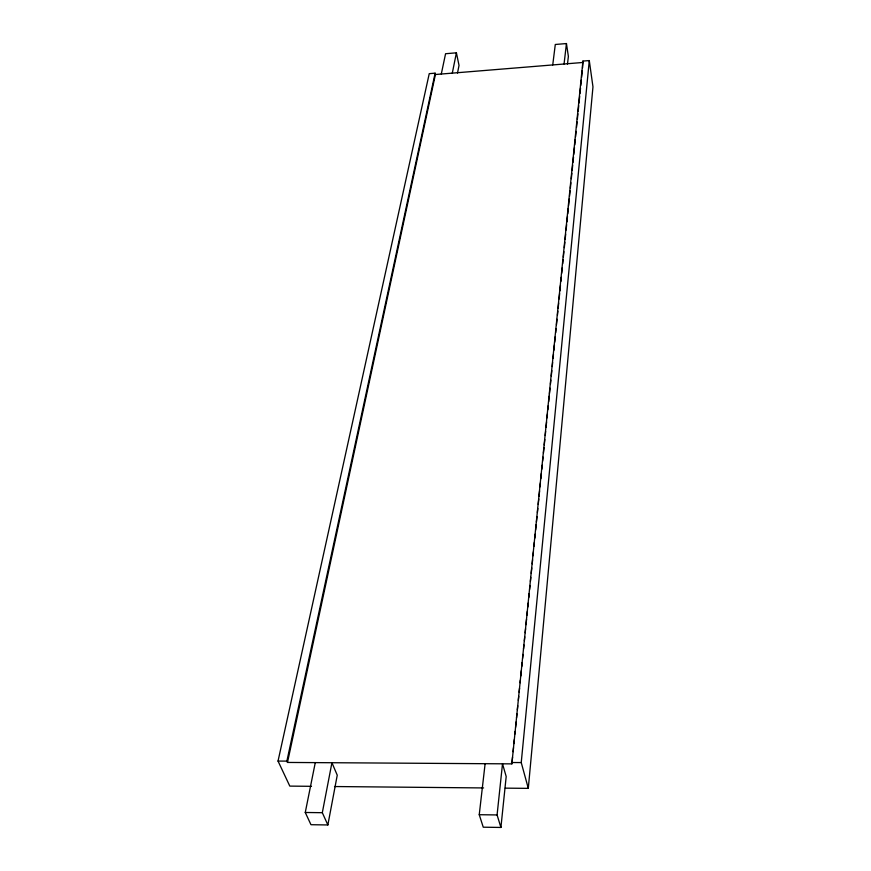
<?xml version="1.0" encoding="UTF-8"?>
<svg xmlns="http://www.w3.org/2000/svg" width="871" height="871" viewBox="0 0 871 871"><rect width="100%" height="100%" fill="white"/><g stroke="black" fill="none" stroke-linecap="round" stroke-linejoin="round"><path stroke-width="1.31" d="M505.267 788.146L528.305 788.364L592.966 86.839L589.286 60.567L582.939 61.079L511.865 763.867L287.484 762.441L286.875 761.123L435.119 73.175L429.24 73.665L278.034 761.069L289.803 786.11L311.48 786.317M528.305 788.364L521.239 762.571L589.286 60.567M511.865 763.867L512.551 757.117M513.095 751.706L513.509 747.656M513.923 743.594L514.336 739.544M514.881 734.144L515.164 731.433M515.567 727.383L516.122 721.972M516.536 717.922L516.949 713.872M517.352 709.811L517.766 705.76M518.321 700.349L518.735 696.299M519.138 692.238L519.552 688.188M520.107 682.788L520.379 680.077M520.793 676.027L521.337 670.616M521.751 666.565L522.165 662.515M522.578 658.454L522.992 654.404M523.536 648.993L523.95 644.943M524.364 640.882L524.767 636.832M525.18 632.782L525.594 628.72M526.008 624.67L526.552 619.259M526.966 615.209L527.38 611.159M527.793 607.098L528.207 603.048M528.751 597.637L529.165 593.587M529.579 589.536L529.993 585.475M530.406 581.425L530.809 577.364M531.223 573.314L531.778 567.903M532.192 563.853L532.595 559.803M533.008 555.742L533.422 551.691M533.967 546.28L534.38 542.23M534.794 538.18L535.208 534.119M535.621 530.069L536.166 524.658M536.438 521.958L536.993 516.547M537.407 512.496L537.821 508.446M538.224 504.385L538.779 498.985M539.051 496.274L539.606 490.874M540.009 486.824L540.423 482.763M540.837 478.712L541.392 473.301M541.795 469.251L542.208 465.19M542.622 461.14L543.036 457.09M543.45 453.029L543.994 447.629M544.266 444.918L544.821 439.517M545.235 435.467L545.649 431.406M546.052 427.356L546.607 421.945M547.021 417.895L547.424 413.834M547.837 409.784L548.251 405.734M548.665 401.673L549.209 396.272M549.492 393.572L550.037 388.161M550.45 384.111L550.864 380.05M551.278 376L551.822 370.589M552.236 366.539L552.65 362.488M553.063 358.427L553.466 354.377M553.88 350.316L554.435 344.916M554.707 342.216L555.252 336.805M555.665 332.755L556.079 328.694M556.493 324.643L557.037 319.232M557.451 315.182L557.865 311.132M558.137 308.421L558.692 303.021M559.106 298.96L559.65 293.56M559.922 290.86L560.478 285.448M560.88 281.398L561.294 277.337M561.708 273.287L562.263 267.876M562.666 263.826L563.08 259.776M563.352 257.065L563.907 251.665M564.321 247.604L564.865 242.203M565.137 239.503L565.693 234.092M566.106 230.042L566.651 224.631M566.923 221.931L567.478 216.52M567.75 213.82L568.306 208.419M568.578 205.708L569.264 198.958M569.536 196.247L570.08 190.847M570.363 188.147L570.908 182.736M571.322 178.686L571.866 173.275M572.149 170.574L572.693 165.163M572.966 162.463L573.521 157.063M573.793 154.352L574.479 147.602M574.751 144.891L575.306 139.491M575.579 136.791L576.123 131.379M576.537 127.329L577.092 121.918M577.364 119.218L577.909 113.807M578.192 111.107L578.736 105.707M579.008 102.996L579.694 96.246M579.977 93.535L580.522 88.134M580.794 85.434L581.349 80.023M581.621 77.323L582.307 70.562M582.579 67.862L582.939 61.079M500.912 827.45L506.193 776.529L502.513 763.813L497.08 814.94L500.912 827.45L483.253 827.2L479.246 814.712L485.114 763.704M567.489 64.073L568.371 56.375L566.444 43.55L555.295 44.486L552.737 64.933M564.06 64.008L566.444 43.55M327.866 824.957L337.251 775.19L331.927 762.724L322.314 812.697L327.866 824.957L310.969 824.706L305.264 812.48L315.28 762.615M457.504 73.055L459.017 65.412L456.404 52.815L445.571 53.73L441.292 74.035M452.299 73.142L456.404 52.815M287.484 762.441L435.413 74.514L435.119 73.175M435.413 74.514L583.135 62.451M278.034 761.069L286.875 761.123M511.484 762.517L521.239 762.571M334.518 786.535L483.59 787.939M305.264 812.48L322.314 812.697M479.246 814.712L497.08 814.94"/></g></svg>
